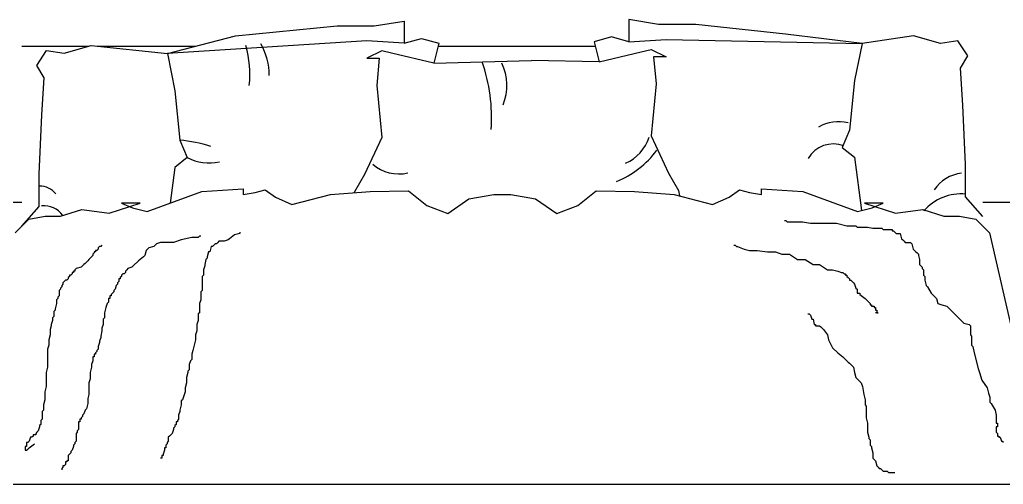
# Model space of a CAD drawing. Header units: millimetres. Extents: x 6388 to 59789, y -18725 to 8137.
# Drawn here: x 52016 to 53654, y 1436 to 2210 of the extents above; entities that cross this region are included whole.
import ezdxf

# ---------------------------------------------------------------- set-up
doc = ezdxf.new("R2010")
doc.units = ezdxf.units.MM

# ---------------------------------------------------------------- blocks, each defined once
blk = doc.blocks.new('A$C14B753E9')
for p, q in [((1286.8, 763.7), (1336.3, 771.9)), ((1336.3, 771.9), (1336.3, 734.8)), ((1760.3, 765.9), (1710.7, 774.2)), ((1710.7, 774.2), (1710.7, 737.1)), ((1055.7, 747.2), (1224.9, 763.7)), ((1224.9, 763.7), (1286.8, 763.7)), ((1822.2, 765.9), (1760.3, 765.9)), ((1971.4, 749.9), (1822.2, 765.9)), ((942.3, 717.6), (1055.7, 747.2)), ((1274.4, 738.9), (942.3, 717.6)), ((1336.3, 734.8), (1274.4, 738.9)), ((1336.3, 734.8), (1365.2, 743)), ((1365.2, 743), (1394.1, 734.8)), ((1681.9, 745.3), (1653, 737.1)), ((1653, 737.1), (1661.2, 704.1)), ((1710.7, 737.1), (1681.9, 745.3)), ((1710.7, 737.1), (1772.7, 741.2)), ((1772.7, 741.2), (2099, 734.5)), ((2099, 734.5), (1971.4, 749.9)), ((2184.4, 747.1), (2099, 734.5)), ((2229.8, 734.7), (2184.4, 747.1)), ((2258.7, 738.8), (2229.8, 734.7)), ((2275.2, 714.1), (2258.7, 738.8)), ((700, 730), (811.7, 730)), ((724.8, 698), (741.3, 722.8)), ((741.3, 722.8), (770.2, 718.6)), ((770.2, 718.6), (815.6, 731.1)), ((815.6, 731.1), (942.3, 717.6)), ((825.5, 730), (989.8, 730)), ((1299.2, 722.4), (1274.4, 710.1)), ((1315.7, 718.3), (1299.2, 722.4)), ((1394.1, 734.8), (1385.9, 701.8)), ((1392.9, 730), (1654.7, 730)), ((1731.4, 720.6), (1747.9, 724.7)), ((1747.9, 724.7), (1772.7, 712.3)), ((2099, 734.5), (2086.6, 672.6)), ((942.3, 717.6), (954.7, 655.8)), ((1274.4, 710.1), (1295.1, 710.1)), ((1295.1, 710.1), (1290.9, 664.7)), ((1385.9, 701.8), (1315.7, 718.3)), ((1385.9, 701.8), (1548.5, 705.9)), ((1661.2, 704.1), (1548.5, 705.9)), ((1661.2, 704.1), (1731.4, 720.6)), ((1772.7, 712.3), (1752, 712.3)), ((1752, 712.3), (1756.2, 667)), ((2262.9, 693.5), (2275.2, 714.1)), ((737.1, 677.4), (724.8, 698)), ((2267, 631.6), (2262.9, 693.5)), ((733, 615.6), (737.1, 677.4)), ((2086.6, 672.6), (2078.3, 590.2)), ((954.7, 655.8), (962.9, 573.3)), ((1290.9, 664.7), (1299.2, 578.1)), ((1756.2, 667), (1747.9, 580.4)), ((2271.1, 532.7), (2267, 631.6)), ((728.9, 516.6), (733, 615.6)), ((2078.3, 590.2), (2065.9, 561.3)), ((962.9, 573.3), (975.3, 544.4)), ((1299.2, 578.1), (1270.3, 516.2)), ((1747.9, 580.4), (1776.8, 518.5)), ((2065.9, 561.3), (2086.6, 544.8)), ((975.3, 544.4), (954.7, 527.9)), ((2086.6, 544.8), (2098, 456.2)), ((954.7, 527.9), (947, 468.5)), ((2271.1, 479), (2271.1, 532.7)), ((728.9, 463), (728.9, 516.6)), ((1270.3, 516.2), (1253.8, 487.4)), ((1776.8, 518.5), (1793.3, 489.7)), ((999.8, 487.6), (1068.5, 492.2)), ((1068.5, 492.2), (1068.5, 483)), ((1931.5, 483), (1931.5, 492.2)), ((1931.5, 492.2), (2000.2, 487.6)), ((908.5, 454.6), (999.8, 487.6)), ((1068.5, 483), (1088.4, 486.1)), ((1088.4, 486.1), (1105.2, 490.7)), ((1105.2, 490.7), (1122.3, 478.4)), ((1122.3, 478.4), (1149.8, 466.2)), ((1149.8, 466.2), (1214, 483)), ((1214, 483), (1279.8, 487.6)), ((1253.8, 487.4), (1253.5, 485.8)), ((1279.8, 487.6), (1343.9, 489.1)), ((1343.9, 489.1), (1374.2, 464.7)), ((1409.4, 451), (1444.5, 475.4)), ((1444.5, 475.4), (1485.8, 483)), ((1485.8, 483), (1500, 483)), ((1500, 483), (1514.2, 483)), ((1514.2, 483), (1555.5, 475.4)), ((1555.5, 475.4), (1590.6, 451)), ((1625.8, 464.7), (1656.1, 489.1)), ((1656.1, 489.1), (1720.2, 487.6)), ((1720.2, 487.6), (1786, 483)), ((1786, 483), (1850.2, 466.2)), ((1793.3, 489.7), (1795, 480.7)), ((1850.2, 466.2), (1877.7, 478.4)), ((1877.7, 478.4), (1894.8, 490.7)), ((1894.8, 490.7), (1911.6, 486.1)), ((1911.6, 486.1), (1931.5, 483)), ((2000.2, 487.6), (2091.5, 454.6)), ((2300, 446.1), (2271.1, 479)), ((0, 470), (700, 470)), ((700, 430), (728.9, 463)), ((845.6, 451.6), (896.9, 468.3)), ((896.9, 468.3), (865.7, 468.3)), ((865.7, 468.3), (884.1, 460.7)), ((884.1, 460.7), (908.5, 454.6)), ((1374.2, 464.7), (1409.4, 451)), ((1590.6, 451), (1625.8, 464.7)), ((2091.5, 454.6), (2115.9, 460.7)), ((2134.3, 468.3), (2103.1, 468.3)), ((2103.1, 468.3), (2154.4, 451.6)), ((2115.9, 460.7), (2134.3, 468.3)), ((2300, 470), (3000, 470)), ((711.6, 441.6), (738.6, 447)), ((738.6, 447), (761.5, 447)), ((761.5, 447), (764.6, 447)), ((764.6, 447), (799.7, 457.7)), ((799.7, 457.7), (845.6, 451.6)), ((2154.4, 451.6), (2200.3, 457.7)), ((2200.3, 457.7), (2235.4, 447)), ((2235.4, 447), (2238.5, 447)), ((2238.5, 447), (2261.4, 447)), ((2261.4, 447), (2288.4, 441.6)), ((689, 419.1), (711.6, 441.6)), ((1969.7, 439.5), (1971.9, 439.5)), ((1971.9, 439.5), (1974.1, 437.4)), ((1974.1, 437.4), (2000, 437.4)), ((2000, 437.4), (2013, 435.2)), ((2013, 435.2), (2056.3, 435.2)), ((2056.3, 435.2), (2073.6, 430.9)), ((2073.6, 430.9), (2088.8, 430.9)), ((2088.8, 430.9), (2091, 428.7)), ((2091, 428.7), (2108.3, 428.7)), ((2108.3, 428.7), (2116.9, 426.5)), ((2116.9, 426.5), (2132.1, 426.5)), ((2132.1, 426.5), (2134.2, 424.4)), ((2288.4, 441.6), (2311, 419.1)), ((982.8, 411.4), (965.5, 407.1)), ((993.6, 411.4), (982.8, 411.4)), ((995.8, 413.6), (993.6, 411.4)), ((997.9, 413.6), (995.8, 413.6)), ((1054.2, 415.7), (1045.6, 409.2)), ((1062.9, 417.9), (1054.2, 415.7)), ((1062.9, 420.1), (1062.9, 417.9)), ((2134.2, 424.4), (2149.4, 424.4)), ((2149.4, 424.4), (2149.4, 422.2)), ((2149.4, 422.2), (2151.6, 422.2)), ((2151.6, 422.2), (2153.7, 420.1)), ((2153.7, 420.1), (2155.9, 417.9)), ((2155.9, 417.9), (2162.4, 417.9)), ((2162.4, 417.9), (2164.5, 409.2)), ((2311, 419.1), (2352.6, 237.7)), ((829.1, 396.3), (826.9, 394.1)), ((826.9, 394.1), (826.9, 391.9)), ((831.3, 396.3), (829.1, 396.3)), ((833.4, 398.4), (831.3, 396.3)), ((911.4, 394.1), (909.2, 391.9)), ((920, 396.3), (911.4, 394.1)), ((922.2, 398.4), (920, 396.3)), ((924.3, 400.6), (922.2, 398.4)), ((930.8, 402.8), (924.3, 400.6)), ((952.5, 402.8), (930.8, 402.8)), ((965.5, 407.1), (952.5, 402.8)), ((1015.3, 396.3), (1013.1, 387.6)), ((1017.4, 396.3), (1015.3, 396.3)), ((1019.6, 398.4), (1017.4, 396.3)), ((1021.7, 400.6), (1019.6, 398.4)), ((1023.9, 400.6), (1021.7, 400.6)), ((1026.1, 402.8), (1023.9, 400.6)), ((1028.2, 404.9), (1026.1, 402.8)), ((1036.9, 404.9), (1028.2, 404.9)), ((1043.4, 407.1), (1036.9, 404.9)), ((1045.6, 409.2), (1043.4, 407.1)), ((1885.3, 398.4), (1887.5, 398.4)), ((1887.5, 398.4), (1889.7, 396.3)), ((1889.7, 396.3), (1891.8, 396.3)), ((1891.8, 396.3), (1902.7, 391.9)), ((2164.5, 409.2), (2166.7, 407.1)), ((2166.7, 407.1), (2168.9, 404.9)), ((2168.9, 404.9), (2171, 402.8)), ((2171, 402.8), (2179.7, 402.8)), ((2179.7, 402.8), (2181.9, 400.6)), ((2181.9, 400.6), (2184, 391.9)), ((814, 376.8), (811.8, 374.6)), ((816.1, 379), (814, 376.8)), ((818.3, 381.1), (816.1, 379)), ((820.5, 385.4), (818.3, 383.3)), ((818.3, 383.3), (818.3, 381.1)), ((822.6, 387.6), (820.5, 387.6)), ((820.5, 387.6), (820.5, 385.4)), ((824.8, 389.8), (822.6, 389.8)), ((822.6, 389.8), (822.6, 387.6)), ((826.9, 391.9), (824.8, 389.8)), ((902.7, 379), (894, 372.5)), ((904.9, 381.1), (902.7, 379)), ((907, 389.8), (904.9, 381.1)), ((909.2, 391.9), (907, 389.8)), ((1008.8, 376.8), (1006.6, 374.6)), ((1010.9, 387.6), (1008.8, 379)), ((1008.8, 379), (1008.8, 376.8)), ((1013.1, 387.6), (1010.9, 387.6)), ((1902.7, 391.9), (1911.3, 389.8)), ((1911.3, 389.8), (1924.3, 389.8)), ((1924.3, 389.8), (1941.6, 387.6)), ((1941.6, 387.6), (1954.6, 387.6)), ((1954.6, 387.6), (1965.4, 383.3)), ((1965.4, 383.3), (1978.4, 383.3)), ((1978.4, 383.3), (1991.4, 374.6)), ((2184, 391.9), (2186.2, 389.8)), ((2186.2, 389.8), (2188.4, 387.6)), ((2188.4, 387.6), (2190.5, 385.4)), ((2190.5, 385.4), (2192.7, 383.3)), ((2192.7, 383.3), (2192.7, 381.1)), ((2192.7, 381.1), (2194.8, 374.6)), ((798.8, 361.7), (790.2, 359.5)), ((801, 363.8), (798.8, 361.7)), ((803.1, 366), (801, 363.8)), ((805.3, 368.1), (803.1, 366)), ((807.5, 370.3), (805.3, 368.1)), ((809.6, 372.5), (807.5, 370.3)), ((811.8, 374.6), (809.6, 372.5)), ((883.2, 361.7), (876.7, 359.5)), ((885.4, 363.8), (883.2, 361.7)), ((894, 372.5), (885.4, 363.8)), ((1004.4, 363.8), (1002.3, 357.3)), ((1006.6, 374.6), (1004.4, 366)), ((1004.4, 366), (1004.4, 363.8)), ((1991.4, 374.6), (2004.4, 374.6)), ((2004.4, 374.6), (2017.4, 366)), ((2017.4, 366), (2028.2, 366)), ((2028.2, 366), (2041.2, 357.3)), ((2194.8, 374.6), (2194.8, 366)), ((2194.8, 366), (2197, 363.8)), ((2197, 363.8), (2199.2, 361.7)), ((2199.2, 361.7), (2199.2, 359.5)), ((779.3, 346.5), (777.2, 344.3)), ((777.2, 344.3), (777.2, 342.2)), ((781.5, 348.7), (779.3, 348.7)), ((779.3, 348.7), (779.3, 346.5)), ((783.7, 350.8), (781.5, 348.7)), ((785.8, 353), (783.7, 353)), ((783.7, 353), (783.7, 350.8)), ((788, 355.2), (785.8, 355.2)), ((785.8, 355.2), (785.8, 353)), ((790.2, 359.5), (788, 357.3)), ((788, 357.3), (788, 355.2)), ((865.9, 346.5), (863.7, 344.3)), ((863.7, 344.3), (863.7, 342.2)), ((868.1, 350.8), (865.9, 348.7)), ((865.9, 348.7), (865.9, 346.5)), ((870.2, 350.8), (868.1, 350.8)), ((872.4, 353), (870.2, 350.8)), ((874.6, 357.3), (872.4, 355.2)), ((872.4, 355.2), (872.4, 353)), ((876.7, 359.5), (874.6, 357.3)), ((1002.3, 348.7), (1000.1, 346.5)), ((1000.1, 346.5), (1000.1, 322.7)), ((1002.3, 357.3), (1002.3, 348.7)), ((2041.2, 357.3), (2049.8, 357.3)), ((2049.8, 357.3), (2058.5, 355.2)), ((2058.5, 355.2), (2065, 353)), ((2065, 353), (2067.1, 353)), ((2067.1, 353), (2069.3, 350.8)), ((2069.3, 350.8), (2071.5, 350.8)), ((2071.5, 350.8), (2071.5, 348.7)), ((2071.5, 348.7), (2073.6, 348.7)), ((2073.6, 348.7), (2073.6, 346.5)), ((2073.6, 346.5), (2075.8, 344.3)), ((2075.8, 344.3), (2078, 342.2)), ((2199.2, 359.5), (2201.3, 357.3)), ((2201.3, 357.3), (2201.3, 348.7)), ((2201.3, 348.7), (2203.5, 346.5)), ((2203.5, 346.5), (2203.5, 340)), ((766.3, 329.2), (764.2, 327)), ((768.5, 333.5), (766.3, 331.4)), ((766.3, 331.4), (766.3, 329.2)), ((770.7, 337.9), (768.5, 335.7)), ((768.5, 335.7), (768.5, 333.5)), ((772.8, 340), (770.7, 337.9)), ((775, 340), (772.8, 340)), ((777.2, 342.2), (775, 340)), ((857.3, 331.4), (855.1, 324.9)), ((859.4, 333.5), (857.3, 331.4)), ((861.6, 337.9), (859.4, 335.7)), ((859.4, 335.7), (859.4, 333.5)), ((863.7, 342.2), (861.6, 342.2)), ((861.6, 342.2), (861.6, 337.9)), ((2078, 342.2), (2078, 340)), ((2078, 340), (2080.1, 340)), ((2080.1, 340), (2082.3, 337.9)), ((2082.3, 337.9), (2084.5, 335.7)), ((2084.5, 335.7), (2086.6, 333.5)), ((2086.6, 333.5), (2088.8, 327)), ((2203.5, 340), (2205.7, 331.4)), ((2205.7, 331.4), (2207.8, 329.2)), ((2207.8, 329.2), (2214.3, 318.4)), ((762, 314.1), (759.9, 311.9)), ((759.9, 311.9), (759.9, 309.7)), ((764.2, 324.9), (762, 322.7)), ((762, 322.7), (762, 314.1)), ((764.2, 327), (764.2, 324.9)), ((848.6, 314.1), (846.4, 314.1)), ((846.4, 314.1), (846.4, 309.7)), ((850.8, 318.4), (848.6, 316.2)), ((848.6, 316.2), (848.6, 314.1)), ((852.9, 320.6), (850.8, 318.4)), ((855.1, 324.9), (852.9, 322.7)), ((852.9, 322.7), (852.9, 320.6)), ((1000.1, 322.7), (997.9, 320.6)), ((997.9, 320.6), (997.9, 307.6)), ((2088.8, 327), (2091, 324.9)), ((2091, 324.9), (2091, 318.4)), ((2091, 318.4), (2095.3, 318.4)), ((2095.3, 318.4), (2095.3, 316.2)), ((2095.3, 316.2), (2103.9, 309.7)), ((2214.3, 318.4), (2223, 309.7)), ((757.7, 301.1), (755.5, 292.4)), ((759.9, 309.7), (757.7, 307.6)), ((757.7, 307.6), (757.7, 301.1)), ((842.1, 301.1), (839.9, 294.6)), ((844.3, 303.3), (842.1, 301.1)), ((846.4, 309.7), (844.3, 309.7)), ((844.3, 309.7), (844.3, 303.3)), ((997.9, 307.6), (995.8, 301.1)), ((995.8, 301.1), (995.8, 285.9)), ((2103.9, 309.7), (2112.6, 301.1)), ((2112.6, 301.1), (2112.6, 298.9)), ((2112.6, 298.9), (2114.8, 298.9)), ((2114.8, 298.9), (2114.8, 296.8)), ((2114.8, 296.8), (2119.1, 296.8)), ((2119.1, 296.8), (2119.1, 294.6)), ((2223, 309.7), (2225.1, 301.1)), ((2225.1, 301.1), (2231.6, 298.9)), ((2231.6, 298.9), (2240.3, 296.8)), ((2240.3, 296.8), (2249, 288.1)), ((753.4, 279.5), (751.2, 277.3)), ((755.5, 290.3), (753.4, 288.1)), ((753.4, 288.1), (753.4, 279.5)), ((755.5, 292.4), (755.5, 290.3)), ((839.9, 294.6), (837.8, 285.9)), ((837.8, 285.9), (837.8, 277.3)), ((995.8, 285.9), (993.6, 283.8)), ((993.6, 283.8), (993.6, 273)), ((2008.7, 283.8), (2010.9, 283.8)), ((2010.9, 283.8), (2013, 281.6)), ((2013, 281.6), (2015.2, 275.1)), ((2119.1, 294.6), (2121.3, 294.6)), ((2121.3, 294.6), (2121.3, 290.3)), ((2121.3, 290.3), (2123.4, 290.3)), ((2125.6, 285.9), (2121.3, 285.9)), ((2123.4, 290.3), (2123.4, 285.9)), ((2123.4, 285.9), (2125.6, 285.9)), ((2249, 288.1), (2257.6, 279.5)), ((2257.6, 279.5), (2266.3, 270.8)), ((749, 264.3), (746.9, 257.8)), ((751.2, 273), (749, 266.5)), ((749, 266.5), (749, 264.3)), ((751.2, 277.3), (751.2, 273)), ((835.6, 266.5), (833.4, 260)), ((837.8, 277.3), (835.6, 275.1)), ((835.6, 275.1), (835.6, 266.5)), ((993.6, 273), (991.4, 266.5)), ((991.4, 266.5), (991.4, 255.7)), ((2015.2, 275.1), (2017.4, 275.1)), ((2017.4, 275.1), (2019.5, 266.5)), ((2019.5, 266.5), (2021.7, 266.5)), ((2021.7, 266.5), (2021.7, 264.3)), ((2021.7, 264.3), (2028.2, 264.3)), ((2028.2, 264.3), (2030.4, 262.2)), ((2030.4, 262.2), (2032.5, 260)), ((2266.3, 270.8), (2268.4, 268.6)), ((2268.4, 268.6), (2277.1, 266.5)), ((2277.1, 266.5), (2279.3, 264.3)), ((2279.3, 264.3), (2279.3, 249.2)), ((746.9, 249.2), (744.7, 240.5)), ((746.9, 257.8), (746.9, 249.2)), ((833.4, 255.7), (831.3, 247)), ((831.3, 247), (831.3, 244.8)), ((833.4, 260), (833.4, 255.7)), ((991.4, 255.7), (989.3, 249.2)), ((989.3, 249.2), (989.3, 240.5)), ((2032.5, 260), (2034.7, 257.8)), ((2034.7, 257.8), (2041.2, 249.2)), ((2041.2, 249.2), (2043.3, 240.5)), ((2279.3, 249.2), (2281.4, 247)), ((2281.4, 247), (2281.4, 231.9)), ((744.7, 231.9), (742.5, 225.4)), ((744.7, 240.5), (744.7, 231.9)), ((829.1, 236.2), (826.9, 229.7)), ((826.9, 229.7), (826.9, 225.4)), ((831.3, 244.8), (829.1, 238.4)), ((829.1, 238.4), (829.1, 236.2)), ((987.1, 231.9), (984.9, 223.2)), ((989.3, 240.5), (987.1, 231.9)), ((2043.3, 240.5), (2049.8, 227.5)), ((2281.4, 231.9), (2283.6, 229.7)), ((2283.6, 229.7), (2285.7, 218.9)), ((742.5, 225.4), (742.5, 195.1)), ((822.6, 216.7), (820.5, 216.7)), ((820.5, 216.7), (820.5, 212.4)), ((824.8, 221.1), (822.6, 218.9)), ((822.6, 218.9), (822.6, 216.7)), ((826.9, 225.4), (824.8, 223.2)), ((824.8, 223.2), (824.8, 221.1)), ((984.9, 223.2), (982.8, 216.7)), ((982.8, 216.7), (982.8, 208.1)), ((2049.8, 227.5), (2058.5, 218.9)), ((2058.5, 218.9), (2067.1, 212.4)), ((2285.7, 218.9), (2292.2, 192.9)), ((818.3, 205.9), (816.1, 199.4)), ((816.1, 199.4), (816.1, 195.1)), ((820.5, 212.4), (818.3, 212.4)), ((818.3, 212.4), (818.3, 205.9)), ((980.6, 205.9), (978.5, 199.4)), ((978.5, 199.4), (978.5, 190.8)), ((982.8, 208.1), (980.6, 205.9)), ((2067.1, 212.4), (2075.8, 203.7)), ((2075.8, 203.7), (2078, 201.6)), ((2078, 201.6), (2084.5, 195.1)), ((742.5, 195.1), (740.4, 186.4)), ((740.4, 186.4), (740.4, 162.7)), ((816.1, 195.1), (814, 186.4)), ((814, 186.4), (814, 175.6)), ((976.3, 186.4), (974.1, 177.8)), ((978.5, 190.8), (976.3, 188.6)), ((976.3, 188.6), (976.3, 186.4)), ((2084.5, 195.1), (2086.6, 186.4)), ((2086.6, 186.4), (2088.8, 177.8)), ((2292.2, 192.9), (2294.4, 186.4)), ((2294.4, 186.4), (2298.7, 173.5)), ((814, 175.6), (811.8, 169.1)), ((811.8, 169.1), (811.8, 149.7)), ((974.1, 169.1), (972, 160.5)), ((974.1, 177.8), (974.1, 169.1)), ((2088.8, 177.8), (2097.4, 169.1)), ((2097.4, 169.1), (2099.6, 162.7)), ((2298.7, 173.5), (2307.4, 160.5)), ((740.4, 162.7), (738.2, 154)), ((738.2, 154), (738.2, 141)), ((811.8, 149.7), (809.6, 143.2)), ((972, 154), (967.6, 141)), ((972, 160.5), (972, 154)), ((2099.6, 162.7), (2101.8, 149.7)), ((2101.8, 149.7), (2103.9, 141)), ((2307.4, 160.5), (2309.6, 151.8)), ((2309.6, 151.8), (2311.7, 145.3)), ((738.2, 141), (736, 132.4)), ((736, 132.4), (736, 123.7)), ((809.6, 134.5), (807.5, 125.9)), ((809.6, 143.2), (809.6, 134.5)), ((965.5, 132.4), (963.3, 123.7)), ((967.6, 141), (965.5, 138.9)), ((965.5, 138.9), (965.5, 132.4)), ((2103.9, 141), (2103.9, 132.4)), ((2103.9, 132.4), (2106.1, 130.2)), ((2311.7, 145.3), (2311.7, 136.7)), ((2311.7, 136.7), (2313.9, 134.5)), ((2313.9, 134.5), (2320.4, 123.7)), ((736, 123.7), (733.9, 121.6)), ((733.9, 121.6), (733.9, 108.6)), ((803.1, 117.2), (801, 115.1)), ((801, 115.1), (801, 112.9)), ((805.3, 123.7), (803.1, 117.2)), ((807.5, 125.9), (805.3, 123.7)), ((963.3, 121.6), (961.1, 115.1)), ((961.1, 115.1), (961.1, 108.6)), ((963.3, 123.7), (963.3, 121.6)), ((2106.1, 130.2), (2106.1, 110.7)), ((2320.4, 123.7), (2322.5, 115.1)), ((2322.5, 115.1), (2322.5, 102.1)), ((731.7, 99.9), (729.6, 97.8)), ((733.9, 108.6), (731.7, 106.4)), ((731.7, 106.4), (731.7, 99.9)), ((796.6, 104.2), (794.5, 104.2)), ((794.5, 104.2), (794.5, 91.3)), ((798.8, 108.6), (796.6, 108.6)), ((796.6, 108.6), (796.6, 104.2)), ((801, 112.9), (798.8, 110.7)), ((798.8, 110.7), (798.8, 108.6)), ((956.8, 99.9), (954.6, 97.8)), ((959, 104.2), (956.8, 104.2)), ((956.8, 104.2), (956.8, 99.9)), ((961.1, 108.6), (959, 106.4)), ((959, 106.4), (959, 104.2)), ((2106.1, 110.7), (2108.3, 102.1)), ((2108.3, 102.1), (2108.3, 86.9)), ((2322.5, 102.1), (2324.7, 102.1)), ((2324.7, 102.1), (2324.7, 95.6)), ((723.1, 82.6), (718.7, 82.6)), ((718.7, 82.6), (718.7, 80.5)), ((725.2, 86.9), (723.1, 84.8)), ((723.1, 84.8), (723.1, 82.6)), ((727.4, 89.1), (725.2, 86.9)), ((729.6, 95.6), (727.4, 89.1)), ((729.6, 97.8), (729.6, 95.6)), ((792.3, 86.9), (790.2, 84.8)), ((790.2, 84.8), (790.2, 71.8)), ((794.5, 91.3), (792.3, 89.1)), ((792.3, 89.1), (792.3, 86.9)), ((948.2, 82.6), (946, 80.5)), ((950.3, 84.8), (948.2, 82.6)), ((952.5, 91.3), (950.3, 84.8)), ((954.6, 95.6), (952.5, 93.4)), ((952.5, 93.4), (952.5, 91.3)), ((954.6, 97.8), (954.6, 95.6)), ((2108.3, 86.9), (2110.4, 78.3)), ((2324.7, 95.6), (2322.5, 95.6)), ((2322.5, 95.6), (2322.5, 86.9)), ((2322.5, 86.9), (2324.7, 84.8)), ((2324.7, 84.8), (2324.7, 80.5)), ((710.1, 69.6), (707.9, 69.6)), ((707.9, 69.6), (707.9, 63.1)), ((712.2, 71.8), (710.1, 69.6)), ((714.4, 78.3), (712.2, 71.8)), ((712.2, 61), (720.9, 67.5)), ((716.6, 78.3), (714.4, 78.3)), ((718.7, 80.5), (716.6, 78.3)), ((788, 67.5), (785.8, 65.3)), ((790.2, 71.8), (788, 69.6)), ((788, 69.6), (788, 67.5)), ((941.7, 67.5), (939.5, 65.3)), ((943.8, 71.8), (941.7, 69.6)), ((941.7, 69.6), (941.7, 67.5)), ((946, 80.5), (943.8, 78.3)), ((943.8, 78.3), (943.8, 71.8)), ((2110.4, 78.3), (2110.4, 76.1)), ((2110.4, 76.1), (2112.6, 74)), ((2112.6, 74), (2112.6, 65.3)), ((2324.7, 80.5), (2326.9, 80.5)), ((2326.9, 80.5), (2326.9, 78.3)), ((2326.9, 78.3), (2329, 78.3)), ((2329, 78.3), (2331.2, 71.8)), ((2331.2, 71.8), (2333.4, 71.8)), ((2333.4, 71.8), (2333.4, 69.6)), ((707.9, 63.1), (705.7, 63.1)), ((705.7, 63.1), (705.7, 56.7)), ((705.7, 56.7), (707.9, 56.7)), ((707.9, 56.7), (710.1, 58.8)), ((710.1, 58.8), (712.2, 61)), ((779.3, 50.2), (777.2, 48)), ((781.5, 52.3), (779.3, 50.2)), ((783.7, 56.7), (781.5, 54.5)), ((781.5, 54.5), (781.5, 52.3)), ((785.8, 63.1), (783.7, 56.7)), ((785.8, 65.3), (785.8, 63.1)), ((937.3, 56.7), (935.2, 50.2)), ((935.2, 50.2), (935.2, 48)), ((939.5, 61), (937.3, 61)), ((937.3, 61), (937.3, 56.7)), ((939.5, 65.3), (939.5, 61)), ((2112.6, 65.3), (2114.8, 63.1)), ((2114.8, 63.1), (2114.8, 61)), ((2114.8, 61), (2116.9, 52.3)), ((2116.9, 52.3), (2116.9, 43.7)), ((772.8, 32.9), (770.7, 30.7)), ((775, 37.2), (772.8, 37.2)), ((772.8, 37.2), (772.8, 32.9)), ((777.2, 39.4), (775, 39.4)), ((775, 39.4), (775, 37.2)), ((777.2, 48), (777.2, 39.4)), ((933, 43.7), (930.8, 43.7)), ((935.2, 48), (933, 48)), ((933, 48), (933, 43.7)), ((2116.9, 43.7), (2119.1, 41.5)), ((2119.1, 41.5), (2121.3, 39.4)), ((2121.3, 39.4), (2123.4, 30.7)), ((768.5, 28.5), (766.3, 26.4)), ((766.3, 26.4), (766.3, 24.2)), ((770.7, 30.7), (768.5, 30.7)), ((768.5, 30.7), (768.5, 28.5)), ((2123.4, 30.7), (2125.6, 28.5)), ((2125.6, 28.5), (2127.7, 26.4)), ((2127.7, 26.4), (2129.9, 26.4)), ((2129.9, 26.4), (2132.1, 24.2)), ((2132.1, 24.2), (2134.2, 22)), ((2134.2, 22), (2140.7, 22)), ((2140.7, 22), (2142.9, 19.9)), ((2142.9, 19.9), (2153.7, 19.9)), ((0, 0), (3000, 0))]:
    blk.add_line(p, q)
for centre, radius, start, end in [((894, 682.6), 185.6, 354.4511, 15.0899), ((1010.2, 682.5), 101.6, 359.2834, 30.2444), ((1195.5, 610.1), 286.7, 356.231, 19.1244), ((1424.6, 664.8), 83.1, 337.1022, 26.4827), ((2059.9, 537.3), 66.8, 76.3432, 119.8939), ((942.5, 338.4), 235.8, 72.2431, 85.0379), ((1677.3, 599.5), 70.3, 293.4472, 342.4964), ((2051.1, 518.4), 48.6, 68.8536, 149.9747), ((1011.6, 614.2), 78.7, 242.5115, 282.7658), ((1630.1, 651.7), 158.9, 292.169, 323.2448), ((1327.3, 581.7), 64.6, 228.3093, 283.6569), ((2272.7, 454.2), 64.7, 97.1409, 146.0005), ((730.6, 463.8), 32.9, 37.7609, 92.2684), ((2263.7, 401.7), 82.1, 84.3916, 139.1544), ((736, 423.4), 40.7, 37.4355, 94.3701)]:
    blk.add_arc(centre, radius, start, end)

msp = doc.modelspace()

# ---------------------------------------------------------------- block references
msp.add_blockref('A$C14B753E9', (51319.7, 1435.7))

doc.saveas('drawing.dxf')
